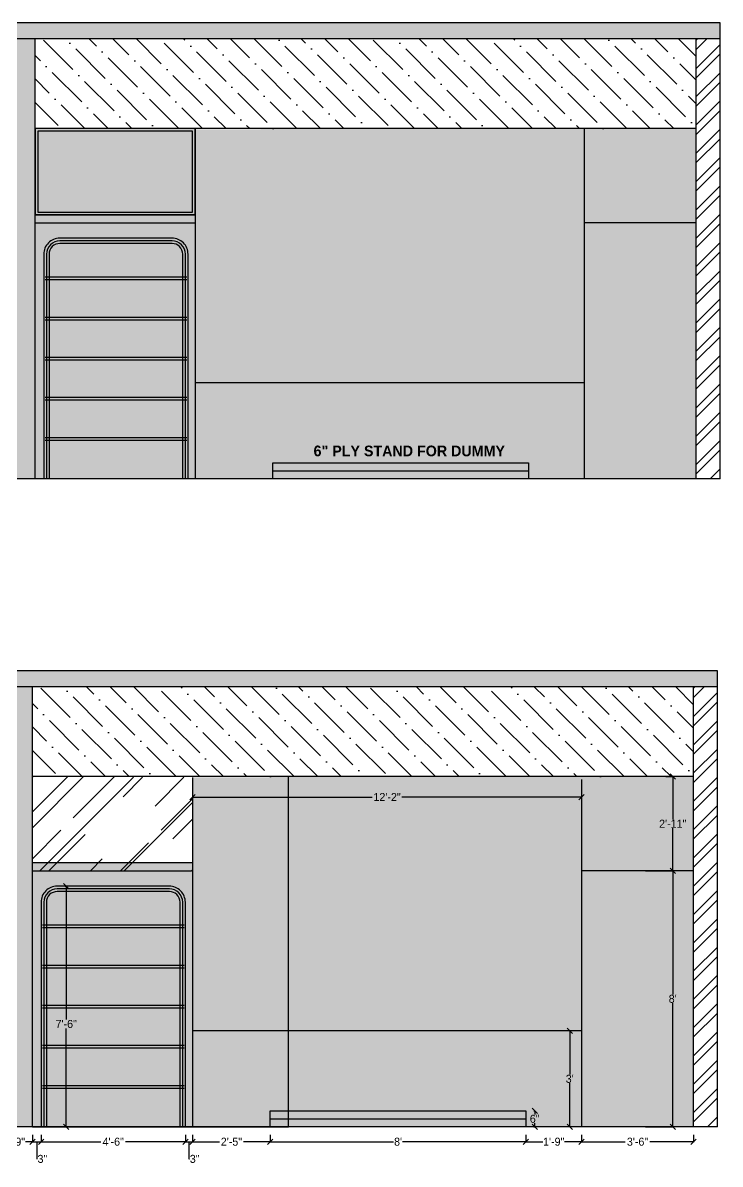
# Model space of a CAD drawing. Header units: inches. Extents: x 9636 to 21597, y -10243 to 557.
# Drawn here: x 19039.3 to 19300.8, y -3610.7 to -3182.8 of the extents above; entities that cross this region are included whole.
import ezdxf

# ---------------------------------------------------------------- set-up
doc = ezdxf.new("R2010")
doc.units = ezdxf.units.IN
doc.header["$MEASUREMENT"] = 0
doc.layers.add('IEL-HATCH-002', color=7, linetype='Continuous')
doc.styles.add('HEMI', font='stylu.ttf')
doc.styles.get("Standard").update_dxf_attribs({"font": 'arial.ttf'})
doc.dimstyles.get("Standard").update_dxf_attribs({"dimtxt": 0.18, "dimasz": 0.18, "dimexe": 0.18, "dimexo": 0.0625, "dimgap": 0.09, "dimtad": 0, "dimtih": 1, "dimtoh": 1, "dimdec": 0, "dimzin": 0, "dimdsep": 46, "dimlunit": 4, "dimtxsty": 'Standard', "dimcen": 0.09, "dimadec": 0, "dimazin": 0, "dimtfac": 1, "dimtdec": 0, "dimtofl": 0, "dimtmove": 0, "dimatfit": 3, "dimfxl": 1, "dimtolj": 1, "dimtzin": 0, "dimarcsym": 0})

# ---------------------------------------------------------------- blocks, each defined once
blk = doc.blocks.new('_Oblique')
at = {"color": 0, "linetype": 'ByBlock', "lineweight": -2}
blk.add_line((-0.5, -0.5), (0.5, 0.5), dxfattribs=at)
blk = doc.blocks.new('*D387')
at = {"color": 254, "lineweight": -2, "transparency": 16777216}
for p, q in [((19033.75, -3599.75), (19033.75, -3602.51)), ((19042.86, -3599.75), (19042.86, -3602.51))]:
    blk.add_line(p, q, dxfattribs=at)
at = {"color": 5, "lineweight": -2, "transparency": 16777216}
for p, q in [((19033.75, -3602.33), (19036.36, -3602.33)), ((19042.86, -3602.33), (19040.24, -3602.33))]:
    blk.add_line(p, q, dxfattribs=at)
at = {"layer": 'Defpoints', "color": 0, "transparency": 16777216}
for p in [(19033.75, -3596.75), (19042.86, -3596.75), (19042.86, -3602.33)]:
    blk.add_point(p, dxfattribs=at)
at = {"color": 5, "lineweight": -2, "transparency": 16777216, "xscale": 2, "yscale": 2, "zscale": 2, "rotation": 180}
blk.add_blockref('_Oblique', (19033.75, -3602.33), dxfattribs=at)
at = {"color": 5, "lineweight": -2, "transparency": 16777216, "xscale": 2, "yscale": 2, "zscale": 2}
blk.add_blockref('_Oblique', (19042.86, -3602.33), dxfattribs=at)
at = {"color": 5, "transparency": 16777216, "insert": (19038.3, -3602.33), "char_height": 3, "attachment_point": 5, "style": 'HEMI'}
blk.add_mtext('\\A1;9"', dxfattribs=at)
blk = doc.blocks.new('*D388')
at = {"color": 254, "lineweight": -2, "transparency": 16777216}
for p, q in [((19042.86, -3599.75), (19042.86, -3602.51)), ((19046.14, -3599.75), (19046.14, -3602.51))]:
    blk.add_line(p, q, dxfattribs=at)
at = {"color": 5, "lineweight": -2, "transparency": 16777216}
for p, q in [((19042.86, -3602.33), (19046.14, -3602.33)), ((19044.5, -3602.33), (19044.5, -3608.77)), ((19044.5, -3608.77), (19044.68, -3608.77))]:
    blk.add_line(p, q, dxfattribs=at)
at = {"layer": 'Defpoints', "color": 0, "transparency": 16777216}
for p in [(19042.86, -3596.75), (19046.14, -3596.75), (19046.14, -3602.33)]:
    blk.add_point(p, dxfattribs=at)
at = {"color": 5, "lineweight": -2, "transparency": 16777216, "xscale": 2, "yscale": 2, "zscale": 2, "rotation": 180}
blk.add_blockref('_Oblique', (19042.86, -3602.33), dxfattribs=at)
at = {"color": 5, "lineweight": -2, "transparency": 16777216, "xscale": 2, "yscale": 2, "zscale": 2}
blk.add_blockref('_Oblique', (19046.14, -3602.33), dxfattribs=at)
at = {"color": 5, "transparency": 16777216, "insert": (19046.63, -3608.77), "char_height": 3, "attachment_point": 5, "style": 'HEMI'}
blk.add_mtext('\\A1;3"', dxfattribs=at)
blk = doc.blocks.new('*D389')
at = {"color": 254, "lineweight": -2, "transparency": 16777216}
for p, q in [((19046.14, -3599.75), (19046.14, -3602.51)), ((19100.23, -3599.75), (19100.23, -3602.51))]:
    blk.add_line(p, q, dxfattribs=at)
at = {"color": 5, "lineweight": -2, "transparency": 16777216}
for p, q in [((19046.14, -3602.33), (19068.55, -3602.33)), ((19100.23, -3602.33), (19077.82, -3602.33))]:
    blk.add_line(p, q, dxfattribs=at)
at = {"layer": 'Defpoints', "color": 0, "transparency": 16777216}
for p in [(19046.14, -3596.75), (19100.23, -3596.75), (19100.23, -3602.33)]:
    blk.add_point(p, dxfattribs=at)
at = {"color": 5, "lineweight": -2, "transparency": 16777216, "xscale": 2, "yscale": 2, "zscale": 2, "rotation": 180}
blk.add_blockref('_Oblique', (19046.14, -3602.33), dxfattribs=at)
at = {"color": 5, "lineweight": -2, "transparency": 16777216, "xscale": 2, "yscale": 2, "zscale": 2}
blk.add_blockref('_Oblique', (19100.23, -3602.33), dxfattribs=at)
at = {"color": 5, "transparency": 16777216, "insert": (19073.18, -3602.33), "char_height": 3, "attachment_point": 5, "style": 'HEMI'}
blk.add_mtext('\\A1;4\'-6"', dxfattribs=at)
blk = doc.blocks.new('*D390')
at = {"color": 254, "lineweight": -2, "transparency": 16777216}
for p, q in [((19100.23, -3599.75), (19100.23, -3602.51)), ((19102.96, -3599.75), (19102.96, -3602.51))]:
    blk.add_line(p, q, dxfattribs=at)
at = {"color": 5, "lineweight": -2, "transparency": 16777216}
for p, q in [((19100.23, -3602.33), (19102.96, -3602.33)), ((19101.6, -3602.33), (19101.6, -3608.77)), ((19101.6, -3608.77), (19101.78, -3608.77))]:
    blk.add_line(p, q, dxfattribs=at)
at = {"layer": 'Defpoints', "color": 0, "transparency": 16777216}
for p in [(19100.23, -3596.75), (19102.96, -3596.75), (19102.96, -3602.33)]:
    blk.add_point(p, dxfattribs=at)
at = {"color": 5, "lineweight": -2, "transparency": 16777216, "xscale": 2, "yscale": 2, "zscale": 2, "rotation": 180}
blk.add_blockref('_Oblique', (19100.23, -3602.33), dxfattribs=at)
at = {"color": 5, "lineweight": -2, "transparency": 16777216, "xscale": 2, "yscale": 2, "zscale": 2}
blk.add_blockref('_Oblique', (19102.96, -3602.33), dxfattribs=at)
at = {"color": 5, "transparency": 16777216, "insert": (19103.73, -3608.77), "char_height": 3, "attachment_point": 5, "style": 'HEMI'}
blk.add_mtext('\\A1;3"', dxfattribs=at)
blk = doc.blocks.new('*D391')
at = {"color": 254, "lineweight": -2, "transparency": 16777216}
for p, q in [((19102.96, -3599.75), (19102.96, -3602.51)), ((19132.07, -3599.75), (19132.07, -3602.51))]:
    blk.add_line(p, q, dxfattribs=at)
at = {"color": 5, "lineweight": -2, "transparency": 16777216}
for p, q in [((19102.96, -3602.33), (19113.03, -3602.33)), ((19132.07, -3602.33), (19122.01, -3602.33))]:
    blk.add_line(p, q, dxfattribs=at)
at = {"layer": 'Defpoints', "color": 0, "transparency": 16777216}
for p in [(19102.96, -3596.75), (19132.07, -3596.75), (19132.07, -3602.33)]:
    blk.add_point(p, dxfattribs=at)
at = {"color": 5, "lineweight": -2, "transparency": 16777216, "xscale": 2, "yscale": 2, "zscale": 2, "rotation": 180}
blk.add_blockref('_Oblique', (19102.96, -3602.33), dxfattribs=at)
at = {"color": 5, "lineweight": -2, "transparency": 16777216, "xscale": 2, "yscale": 2, "zscale": 2}
blk.add_blockref('_Oblique', (19132.07, -3602.33), dxfattribs=at)
at = {"color": 5, "transparency": 16777216, "insert": (19117.52, -3602.33), "char_height": 3, "attachment_point": 5, "style": 'HEMI'}
blk.add_mtext('\\A1;2\'-5"', dxfattribs=at)
blk = doc.blocks.new('*D392')
at = {"color": 254, "lineweight": -2, "transparency": 16777216}
for p, q in [((19132.07, -3599.75), (19132.07, -3602.51)), ((19227.95, -3599.75), (19227.95, -3602.51))]:
    blk.add_line(p, q, dxfattribs=at)
at = {"color": 5, "lineweight": -2, "transparency": 16777216}
for p, q in [((19132.07, -3602.33), (19178.31, -3602.33)), ((19227.95, -3602.33), (19181.71, -3602.33))]:
    blk.add_line(p, q, dxfattribs=at)
at = {"layer": 'Defpoints', "color": 0, "transparency": 16777216}
for p in [(19132.07, -3596.75), (19227.95, -3596.75), (19227.95, -3602.33)]:
    blk.add_point(p, dxfattribs=at)
at = {"color": 5, "lineweight": -2, "transparency": 16777216, "xscale": 2, "yscale": 2, "zscale": 2, "rotation": 180}
blk.add_blockref('_Oblique', (19132.07, -3602.33), dxfattribs=at)
at = {"color": 5, "lineweight": -2, "transparency": 16777216, "xscale": 2, "yscale": 2, "zscale": 2}
blk.add_blockref('_Oblique', (19227.95, -3602.33), dxfattribs=at)
at = {"color": 5, "transparency": 16777216, "insert": (19180.01, -3602.33), "char_height": 3, "attachment_point": 5, "style": 'HEMI'}
blk.add_mtext("\\A1;8'", dxfattribs=at)
blk = doc.blocks.new('*D393')
at = {"color": 254, "lineweight": -2, "transparency": 16777216}
for p, q in [((19227.95, -3599.75), (19227.95, -3602.51)), ((19248.81, -3599.75), (19248.81, -3602.51))]:
    blk.add_line(p, q, dxfattribs=at)
at = {"color": 5, "lineweight": -2, "transparency": 16777216}
for p, q in [((19227.95, -3602.33), (19234.33, -3602.33)), ((19248.81, -3602.33), (19242.43, -3602.33))]:
    blk.add_line(p, q, dxfattribs=at)
at = {"layer": 'Defpoints', "color": 0, "transparency": 16777216}
for p in [(19227.95, -3596.75), (19248.81, -3596.75), (19248.81, -3602.33)]:
    blk.add_point(p, dxfattribs=at)
at = {"color": 5, "lineweight": -2, "transparency": 16777216, "xscale": 2, "yscale": 2, "zscale": 2, "rotation": 180}
blk.add_blockref('_Oblique', (19227.95, -3602.33), dxfattribs=at)
at = {"color": 5, "lineweight": -2, "transparency": 16777216, "xscale": 2, "yscale": 2, "zscale": 2}
blk.add_blockref('_Oblique', (19248.81, -3602.33), dxfattribs=at)
at = {"color": 5, "transparency": 16777216, "insert": (19238.38, -3602.33), "char_height": 3, "attachment_point": 5, "style": 'HEMI'}
blk.add_mtext('\\A1;1\'-9"', dxfattribs=at)
blk = doc.blocks.new('*D394')
at = {"color": 254, "lineweight": -2, "transparency": 16777216}
for p, q in [((19248.81, -3599.75), (19248.81, -3602.51)), ((19290.83, -3599.75), (19290.83, -3602.51))]:
    blk.add_line(p, q, dxfattribs=at)
at = {"color": 5, "lineweight": -2, "transparency": 16777216}
for p, q in [((19248.81, -3602.33), (19265.24, -3602.33)), ((19290.83, -3602.33), (19274.4, -3602.33))]:
    blk.add_line(p, q, dxfattribs=at)
at = {"layer": 'Defpoints', "color": 0, "transparency": 16777216}
for p in [(19248.81, -3596.75), (19290.83, -3596.75), (19290.83, -3602.33)]:
    blk.add_point(p, dxfattribs=at)
at = {"color": 5, "lineweight": -2, "transparency": 16777216, "xscale": 2, "yscale": 2, "zscale": 2, "rotation": 180}
blk.add_blockref('_Oblique', (19248.81, -3602.33), dxfattribs=at)
at = {"color": 5, "lineweight": -2, "transparency": 16777216, "xscale": 2, "yscale": 2, "zscale": 2}
blk.add_blockref('_Oblique', (19290.83, -3602.33), dxfattribs=at)
at = {"color": 5, "transparency": 16777216, "insert": (19269.82, -3602.33), "char_height": 3, "attachment_point": 5, "style": 'HEMI'}
blk.add_mtext('\\A1;3\'-6"', dxfattribs=at)
blk = doc.blocks.new('*D395')
at = {"color": 254, "lineweight": -2, "transparency": 16777216}
for p, q in [((19230.95, -3590.75), (19231.43, -3590.75)), ((19230.95, -3596.75), (19231.43, -3596.75))]:
    blk.add_line(p, q, dxfattribs=at)
at = {"color": 5, "lineweight": -2, "transparency": 16777216}
for p, q in [((19231.25, -3590.75), (19231.25, -3592.1)), ((19231.25, -3596.75), (19231.25, -3595.4))]:
    blk.add_line(p, q, dxfattribs=at)
at = {"layer": 'Defpoints', "color": 0, "transparency": 16777216}
for p in [(19227.95, -3590.75), (19227.95, -3596.75), (19231.25, -3596.75)]:
    blk.add_point(p, dxfattribs=at)
at = {"color": 5, "lineweight": -2, "transparency": 16777216, "xscale": 2, "yscale": 2, "zscale": 2}
for p, rotation in [((19231.25, -3590.75), 90), ((19231.25, -3596.75), 270)]:
    blk.add_blockref('_Oblique', p, dxfattribs=dict(at, rotation=rotation))
at = {"color": 5, "transparency": 16777216, "insert": (19231.25, -3593.75), "char_height": 3, "attachment_point": 5, "style": 'HEMI'}
blk.add_mtext('\\A1;6"', dxfattribs=at)
blk = doc.blocks.new('*D396')
at = {"color": 254, "lineweight": -2, "transparency": 16777216}
for p, q in [((19245.81, -3560.75), (19244.21, -3560.75)), ((19245.81, -3596.75), (19244.21, -3596.75))]:
    blk.add_line(p, q, dxfattribs=at)
at = {"color": 5, "lineweight": -2, "transparency": 16777216}
for p, q in [((19244.39, -3560.75), (19244.39, -3577.11)), ((19244.39, -3596.75), (19244.39, -3580.39))]:
    blk.add_line(p, q, dxfattribs=at)
at = {"layer": 'Defpoints', "color": 0, "transparency": 16777216}
for p in [(19244.39, -3560.75), (19248.81, -3560.75), (19248.81, -3596.75)]:
    blk.add_point(p, dxfattribs=at)
at = {"color": 5, "lineweight": -2, "transparency": 16777216, "xscale": 2, "yscale": 2, "zscale": 2}
for p, rotation in [((19244.39, -3560.75), 90), ((19244.39, -3596.75), 270)]:
    blk.add_blockref('_Oblique', p, dxfattribs=dict(at, rotation=rotation))
at = {"color": 5, "transparency": 16777216, "insert": (19244.39, -3578.75), "char_height": 3, "attachment_point": 5, "style": 'HEMI'}
blk.add_mtext("\\A1;3'", dxfattribs=at)
blk = doc.blocks.new('*D407')
at = {"color": 254, "lineweight": -2, "transparency": 16777216}
for p, q in [((19272.82, -3500.75), (19283.2, -3500.75)), ((19272.82, -3596.75), (19283.2, -3596.75))]:
    blk.add_line(p, q, dxfattribs=at)
at = {"color": 5, "lineweight": -2, "transparency": 16777216}
for p, q in [((19283.02, -3500.75), (19283.02, -3547.11)), ((19283.02, -3596.75), (19283.02, -3550.39))]:
    blk.add_line(p, q, dxfattribs=at)
at = {"layer": 'Defpoints', "color": 0, "transparency": 16777216}
for p in [(19269.82, -3500.75), (19269.82, -3596.75), (19283.02, -3596.75)]:
    blk.add_point(p, dxfattribs=at)
at = {"color": 5, "lineweight": -2, "transparency": 16777216, "xscale": 2, "yscale": 2, "zscale": 2}
for p, rotation in [((19283.02, -3500.75), 90), ((19283.02, -3596.75), 270)]:
    blk.add_blockref('_Oblique', p, dxfattribs=dict(at, rotation=rotation))
at = {"color": 5, "transparency": 16777216, "insert": (19283.02, -3548.75), "char_height": 3, "attachment_point": 5, "style": 'HEMI'}
blk.add_mtext("\\A1;8'", dxfattribs=at)
blk = doc.blocks.new('*D408')
at = {"color": 254, "lineweight": -2, "transparency": 16777216}
for p, q in [((19280.39, -3465.41), (19282.84, -3465.41)), ((19280.2, -3500.75), (19282.84, -3500.75))]:
    blk.add_line(p, q, dxfattribs=at)
at = {"color": 5, "lineweight": -2, "transparency": 16777216}
for p, q in [((19283.02, -3465.41), (19283.02, -3481.46)), ((19283.02, -3500.75), (19283.02, -3484.7))]:
    blk.add_line(p, q, dxfattribs=at)
at = {"layer": 'Defpoints', "color": 0, "transparency": 16777216}
for p in [(19283.02, -3465.41), (19283.39, -3465.41), (19283.2, -3500.75)]:
    blk.add_point(p, dxfattribs=at)
at = {"color": 5, "lineweight": -2, "transparency": 16777216, "xscale": 2, "yscale": 2, "zscale": 2}
for p, rotation in [((19283.02, -3465.41), 90), ((19283.02, -3500.75), 270)]:
    blk.add_blockref('_Oblique', p, dxfattribs=dict(at, rotation=rotation))
at = {"color": 5, "transparency": 16777216, "insert": (19283.02, -3483.08), "char_height": 3, "attachment_point": 5, "style": 'HEMI'}
blk.add_mtext('\\A1;2\'-11"', dxfattribs=at)
blk = doc.blocks.new('*D409')
at = {"color": 254, "lineweight": -2, "transparency": 16777216}
for p, q in [((19102.96, -3468.76), (19102.96, -3473.24)), ((19248.81, -3469.52), (19248.81, -3473.24))]:
    blk.add_line(p, q, dxfattribs=at)
at = {"color": 5, "lineweight": -2, "transparency": 16777216}
for p, q in [((19102.96, -3473.06), (19170.35, -3473.06)), ((19248.81, -3473.06), (19181.42, -3473.06))]:
    blk.add_line(p, q, dxfattribs=at)
at = {"layer": 'Defpoints', "color": 0, "transparency": 16777216}
for p in [(19102.96, -3465.76), (19248.81, -3466.52), (19102.96, -3473.06)]:
    blk.add_point(p, dxfattribs=at)
at = {"color": 5, "lineweight": -2, "transparency": 16777216, "xscale": 2, "yscale": 2, "zscale": 2, "rotation": 180}
blk.add_blockref('_Oblique', (19102.96, -3473.06), dxfattribs=at)
at = {"color": 5, "lineweight": -2, "transparency": 16777216, "xscale": 2, "yscale": 2, "zscale": 2}
blk.add_blockref('_Oblique', (19248.81, -3473.06), dxfattribs=at)
at = {"color": 5, "transparency": 16777216, "insert": (19175.89, -3473.06), "char_height": 3, "attachment_point": 5, "style": 'HEMI'}
blk.add_mtext('\\A1;12\'-2"', dxfattribs=at)
blk = doc.blocks.new('*D411')
at = {"color": 254, "lineweight": -2, "transparency": 16777216}
for p, q in [((19055.14, -3506.5), (19055.74, -3506.5)), ((19055.14, -3596.75), (19055.74, -3596.75))]:
    blk.add_line(p, q, dxfattribs=at)
at = {"color": 5, "lineweight": -2, "transparency": 16777216}
for p, q in [((19055.56, -3506.5), (19055.56, -3556.48)), ((19055.56, -3596.75), (19055.56, -3559.88))]:
    blk.add_line(p, q, dxfattribs=at)
at = {"layer": 'Defpoints', "color": 0, "transparency": 16777216}
for p in [(19052.14, -3506.5), (19052.14, -3596.75), (19055.56, -3596.75)]:
    blk.add_point(p, dxfattribs=at)
at = {"color": 5, "lineweight": -2, "transparency": 16777216, "xscale": 2, "yscale": 2, "zscale": 2}
for p, rotation in [((19055.56, -3506.5), 90), ((19055.56, -3596.75), 270)]:
    blk.add_blockref('_Oblique', p, dxfattribs=dict(at, rotation=rotation))
at = {"color": 5, "transparency": 16777216, "insert": (19055.56, -3558.18), "char_height": 3, "attachment_point": 5, "style": 'HEMI'}
blk.add_mtext('\\A1;7\'-6"', dxfattribs=at)

msp = doc.modelspace()

# ---------------------------------------------------------------- hatches: boundary and pattern name
at = {"layer": 'IEL-HATCH-002', "true_color": 0x939598, "transparency": 33554687}
h = msp.add_hatch(dxfattribs=at)
h.set_pattern_fill('AR-CONC', color=252)
h.set_pattern_definition([(50, (-740.961, 1926.233), (7.1726018, -0.6275213), [0.75, -8.25]), (355, (-740.961, 1926.233), (-1.3875133, 7.5219213), [0.6, -6.6]), (100.451444, (-740.3635, 1926.1805), (5.7850885, 6.8944), [0.637402, -7.011421]), (46.1842, (-740.961, 1928.233), (10.6724133, -1.6551928), [1.125, -12.375]), (96.635635, (-740.072, 1928.095), (9.3466195, 9.741186), [0.9561034, -10.5171376]), (351.184164, (-740.961, 1928.233), (9.3466195, 9.741186), [0.9, -9.9]), (21, (-739.961, 1927.733), (5.9690705, -4.0261889), [0.75, -8.25]), (326, (-739.961, 1927.733), (2.4331533, 7.2515005), [0.6, -6.6]), (71.451445, (-739.464, 1927.397), (8.4022238, 3.2253115), [0.637402, -7.011421]), (37.5, (-740.9613, 1926.2328), (0.12159855, 3.32893854), [0, -6.52, 0, -6.7, 0, -6.625]), (7.5, (-740.9613, 1926.2328), (2.6306954, 3.9441171), [0, -3.82, 0, -6.37, 0, -2.525]), (327.5, (-743.1913, 1926.2328), (5.33822436, -0.22554872), [0, -2.5, 0, -7.8, 0, -10.35]), (317.5, (-744.1913, 1926.233), (5.8318617, 1.0010498), [0, -3.25, 0, -5.18, 0, -7.35])])
h.paths.add_polyline_path([(19300.82, -3182.75), (18864.87, -3182.75), (18864.87, -3188.75), (19300.82, -3188.75)])
at = {"layer": 'IEL-HATCH-002', "true_color": 0xf27172, "transparency": 33554687}
h = msp.add_hatch(dxfattribs=at)
h.set_pattern_fill('ANSI32', color=11, scale=20)
h.set_pattern_definition([(45, (-740.961, 1926.233), (-5.3033009, 5.3033009), []), (45, (-737.426, 1926.233), (-5.3033009, 5.3033009), [])])
h.paths.add_polyline_path([(18864.87, -3353.75), (18873.85, -3353.75), (18873.85, -3188.75), (18864.87, -3188.75)])
h.paths.add_polyline_path([(19291.84, -3353.75), (19300.82, -3353.75), (19300.82, -3188.75), (19291.84, -3188.75)])
at = {"layer": 'IEL-HATCH-002', "true_color": 0xd7ebd2, "transparency": 33554687}
h = msp.add_hatch(dxfattribs=at)
h.set_pattern_fill('ANSI36', color=254, scale=50, angle=-90)
h.set_pattern_definition([(315, (-740.961, 1926.233), (12.1533978, -3.314563), [15.625, -3.125, 0, -3.125])])
h.paths.add_polyline_path([(19034.76, -3222.36), (19034.76, -3188.75), (18873.85, -3188.75), (18873.85, -3222.36)])
h.paths.add_polyline_path([(19291.84, -3222.41), (19291.84, -3188.75), (19043.86, -3188.75), (19043.86, -3222.41)])
at = {"layer": 'IEL-HATCH-002', "true_color": 0xf6f1ef, "transparency": 33554687}
h = msp.add_hatch(color=7, dxfattribs=at)
h.dxf.hatch_style = 1
h.paths.add_polyline_path([(19043.86, -3188.75), (19034.76, -3188.75), (19034.76, -3353.75), (19043.86, -3353.75)])
at = {"layer": 'IEL-HATCH-002', "true_color": 0x785745, "transparency": 33554687}
h = msp.add_hatch(color=27, dxfattribs=at)
h.dxf.hatch_style = 1
h.paths.add_polyline_path([(19103.97, -3254.75), (19043.86, -3254.75), (19043.86, -3257.75), (19103.97, -3257.75)])
h.paths.add_polyline_path([(19103.97, -3222.41), (19043.86, -3222.41), (19043.86, -3254.75), (19103.97, -3254.75)])
h.paths.add_polyline_path([(19044.86, -3253.75), (19044.86, -3223.41), (19102.97, -3223.41), (19102.97, -3253.75)], flags=16)
at = {"layer": 'IEL-HATCH-002', "true_color": 0x000000, "transparency": 33554687}
h = msp.add_hatch(color=18, dxfattribs=at)
h.dxf.hatch_style = 1
h.set_gradient(color1=(173, 221, 247), color2=(122, 175, 223), name='INVCYLINDER')
h.paths.add_polyline_path([(19249.82, -3222.41), (19103.97, -3222.67), (19103.97, -3317.75), (19249.82, -3317.75)])
h.paths.add_polyline_path([(19291.84, -3257.75), (19249.82, -3257.75), (19249.82, -3353.75), (19291.84, -3353.75)])
h.paths.add_polyline_path([(19291.84, -3222.41), (19249.82, -3222.41), (19249.82, -3257.75), (19291.84, -3257.75)])
at = {"layer": 'IEL-HATCH-002', "true_color": 0xc2a594, "transparency": 33554687}
h = msp.add_hatch(color=253, dxfattribs=at)
h.dxf.hatch_style = 1
h.paths.add_polyline_path([(19102.97, -3223.41), (19044.86, -3223.41), (19044.86, -3253.75), (19102.97, -3253.75)])
at = {"layer": 'IEL-HATCH-002', "true_color": 0xb1d4a5, "transparency": 33554687}
h = msp.add_hatch(color=9, dxfattribs=at)
h.dxf.hatch_style = 1
edge = h.paths.add_edge_path()
edge.add_line((18923.32, -3257.75), (18873.85, -3257.75))
edge.add_line((18873.85, -3257.75), (18873.85, -3353.75))
edge.add_line((18873.85, -3353.75), (18884.33, -3353.75))
edge.add_line((18884.33, -3353.75), (18884.33, -3316.41))
edge.add_line((18884.33, -3316.41), (18878.33, -3316.41))
edge.add_line((18878.33, -3316.41), (18878.33, -3314.6))
edge.add_line((18878.33, -3314.6), (18884.33, -3314.6))
edge.add_line((18884.33, -3314.6), (18884.33, -3269.75))
edge.add_arc((18890.33, -3269.75), 6, 90, 180, ccw=False)
edge.add_line((18890.33, -3263.75), (18905.33, -3263.75))
edge.add_arc((18905.33, -3269.75), 6, 0, 90, ccw=False)
edge.add_line((18911.33, -3269.75), (18911.33, -3353.75))
edge.add_line((18911.33, -3353.75), (18923.32, -3353.75))
edge.add_line((18923.32, -3353.75), (18923.32, -3257.75))
edge = h.paths.add_edge_path()
edge.add_arc((18941.33, -3269.5), 6, 90, 180, ccw=False)
edge.add_line((18941.33, -3263.5), (18956.33, -3263.5))
edge.add_arc((18956.33, -3269.5), 6, 0, 90, ccw=False)
edge.add_line((18962.33, -3269.5), (18962.33, -3353.75))
edge.add_line((18962.33, -3353.75), (18974.32, -3353.75))
edge.add_line((18974.32, -3353.75), (18974.32, -3257.75))
edge.add_line((18974.32, -3257.75), (18923.32, -3257.75))
edge.add_line((18923.32, -3257.75), (18923.32, -3353.75))
edge.add_line((18923.32, -3353.75), (18935.33, -3353.75))
edge.add_line((18935.33, -3353.75), (18935.33, -3316.41))
edge.add_line((18935.33, -3316.41), (18929.33, -3316.41))
edge.add_line((18929.33, -3316.41), (18929.33, -3314.6))
edge.add_line((18929.33, -3314.6), (18935.33, -3314.6))
edge.add_line((18935.33, -3314.6), (18935.33, -3269.5))
edge = h.paths.add_edge_path()
edge.add_line((19034.76, -3257.75), (18974.32, -3257.75))
edge.add_line((18974.32, -3257.75), (18974.32, -3353.75))
edge.add_line((18974.32, -3353.75), (18979.1, -3353.75))
edge.add_line((18979.1, -3353.75), (18979.1, -3269.5))
edge.add_arc((18985.1, -3269.5), 6, 90, 180, ccw=False)
edge.add_line((18985.1, -3263.5), (19026.19, -3263.5))
edge.add_arc((19026.19, -3269.5), 6, 0, 90, ccw=False)
edge.add_line((19032.19, -3269.5), (19032.19, -3353.75))
edge.add_line((19032.19, -3353.75), (19034.76, -3353.75))
edge.add_line((19034.76, -3353.75), (19034.76, -3257.75))
edge = h.paths.add_edge_path()
edge.add_line((19103.75, -3257.75), (19043.86, -3257.75))
edge.add_line((19043.86, -3257.75), (19043.86, -3353.75))
edge.add_line((19043.86, -3353.75), (19047.14, -3353.75))
edge.add_line((19047.14, -3353.75), (19047.14, -3269.5))
edge.add_arc((19053.14, -3269.5), 6, 90, 180, ccw=False)
edge.add_line((19053.14, -3263.5), (19095.24, -3263.5))
edge.add_arc((19095.24, -3269.5), 6, 0, 90, ccw=False)
edge.add_line((19101.24, -3269.5), (19101.24, -3353.75))
edge.add_line((19101.24, -3353.75), (19103.97, -3353.75))
edge.add_line((19103.97, -3353.75), (19103.97, -3254.75))
edge.add_line((19103.97, -3254.75), (19103.77, -3254.75))
edge.add_line((19103.77, -3254.75), (19103.75, -3257.75))
at = {"layer": 'IEL-HATCH-002', "true_color": 0xf6f1ef, "transparency": 33554687}
h = msp.add_hatch(color=7, dxfattribs=at)
h.dxf.hatch_style = 1
h.paths.add_polyline_path([(18911.33, -3269.75, 0.414214), (18905.33, -3263.75), (18890.33, -3263.75, 0.414214), (18884.33, -3269.75), (18884.33, -3314.6), (18911.33, -3314.6)])
h.paths.add_polyline_path([(18911.33, -3316.41), (18884.33, -3316.41), (18884.33, -3353.75), (18911.33, -3353.75)])
h.paths.add_polyline_path([(18962.33, -3316.41), (18935.33, -3316.41), (18935.33, -3353.75), (18962.33, -3353.75)])
h.paths.add_polyline_path([(18962.33, -3269.5, 0.414214), (18956.33, -3263.5), (18941.33, -3263.5, 0.414214), (18935.33, -3269.5), (18935.33, -3314.6), (18962.33, -3314.6)])
h.paths.add_polyline_path([(19026.19, -3263.5), (18985.1, -3263.5, 0.414214), (18979.1, -3269.5), (18979.1, -3278.04), (19032.19, -3278.04), (19032.19, -3269.5, 0.414214)])
h.paths.add_polyline_path([(19032.19, -3279.04), (18979.1, -3279.04), (18979.1, -3293.08), (19032.19, -3293.08)])
h.paths.add_polyline_path([(19032.19, -3294.08), (18979.1, -3294.08), (18979.1, -3308.12), (19032.19, -3308.12)])
h.paths.add_polyline_path([(19032.19, -3309.12), (18979.1, -3309.12), (18979.1, -3323.17), (19032.19, -3323.17)])
h.paths.add_polyline_path([(19032.19, -3324.17), (18979.1, -3324.17), (18979.1, -3338.21), (19032.19, -3338.21)])
h.paths.add_polyline_path([(19032.19, -3339.21), (18979.1, -3339.21), (18979.1, -3353.75), (19032.19, -3353.75)])
h.paths.add_polyline_path([(19101.24, -3269.5, 0.414214), (19095.24, -3263.5), (19053.14, -3263.5, 0.414214), (19047.14, -3269.5), (19047.14, -3353.75), (19101.24, -3353.75)])
at = {"layer": 'IEL-HATCH-002', "true_color": 0x7aafdf, "transparency": 33554687}
h = msp.add_hatch(color=143, dxfattribs=at)
h.dxf.hatch_style = 1
h.paths.add_polyline_path([(19100.74, -3278.04), (19047.64, -3278.04), (19047.64, -3279.04), (19100.74, -3279.04)])
h.paths.add_polyline_path([(19100.74, -3293.08), (19047.64, -3293.08), (19047.64, -3294.08), (19100.74, -3294.08)])
h.paths.add_polyline_path([(19100.74, -3308.12), (19047.64, -3308.12), (19047.64, -3309.12), (19100.74, -3309.12)])
h.paths.add_polyline_path([(19100.74, -3323.17), (19047.64, -3323.17), (19047.64, -3324.17), (19100.74, -3324.17)])
at = {"layer": 'IEL-HATCH-002', "true_color": 0xf6f1ef, "transparency": 33554687}
h = msp.add_hatch(color=7, dxfattribs=at)
h.dxf.hatch_style = 1
h.paths.add_polyline_path([(19249.82, -3317.75), (19103.97, -3317.75), (19103.97, -3353.75), (19133.08, -3353.75), (19133.08, -3347.75), (19228.95, -3347.75), (19228.95, -3353.75), (19249.82, -3353.75)])
at = {"layer": 'IEL-HATCH-002', "true_color": 0x7aafdf, "transparency": 33554687}
h = msp.add_hatch(color=143, dxfattribs=at)
h.dxf.hatch_style = 1
h.paths.add_polyline_path([(19100.74, -3338.21), (19047.64, -3338.21), (19047.64, -3339.21), (19100.74, -3339.21)])
at = {"layer": 'IEL-HATCH-002', "true_color": 0xd2baa3, "transparency": 33554687}
h = msp.add_hatch(color=9, dxfattribs=at)
h.dxf.hatch_style = 1
h.paths.add_polyline_path([(19228.95, -3350.75), (19228.95, -3347.75), (19133.08, -3347.75), (19133.08, -3350.75)])
at = {"layer": 'IEL-HATCH-002', "true_color": 0x000000, "transparency": 33554687}
h = msp.add_hatch(color=18, dxfattribs=at)
h.dxf.hatch_style = 1
h.set_gradient(color1=(210, 186, 163), color2=(247, 242, 129), name='INVCURVED')
h.paths.add_polyline_path([(19133.08, -3350.75), (19133.08, -3353.75), (19228.95, -3353.75), (19228.95, -3350.75)])
at = {"layer": 'IEL-HATCH-002', "true_color": 0x939598, "transparency": 33554687}
h = msp.add_hatch(dxfattribs=at)
h.set_pattern_fill('AR-CONC', color=252)
h.set_pattern_definition([(50, (-741.9677, 1683.233), (7.1726018, -0.6275213), [0.75, -8.25]), (355, (-741.968, 1683.233), (-1.3875133, 7.5219213), [0.6, -6.6]), (100.451444, (-741.37, 1683.1805), (5.7850885, 6.8944), [0.637402, -7.011421]), (46.1842, (-741.968, 1685.233), (10.6724133, -1.6551928), [1.125, -12.375]), (96.635635, (-741.078, 1685.095), (9.3466195, 9.741186), [0.9561034, -10.5171376]), (351.184164, (-741.968, 1685.233), (9.3466195, 9.741186), [0.9, -9.9]), (21, (-740.9677, 1684.733), (5.9690705, -4.0261889), [0.75, -8.25]), (326, (-740.968, 1684.733), (2.4331533, 7.2515005), [0.6, -6.6]), (71.451445, (-740.47, 1684.397), (8.4022238, 3.2253115), [0.637402, -7.011421]), (37.5, (-741.9677, 1683.2328), (0.12159855, 3.32893854), [0, -6.52, 0, -6.7, 0, -6.625]), (7.5, (-741.9677, 1683.2328), (2.6306954, 3.9441171), [0, -3.82, 0, -6.37, 0, -2.525]), (327.5, (-744.1977, 1683.2328), (5.33822436, -0.22554872), [0, -2.5, 0, -7.8, 0, -10.35]), (317.5, (-745.1977, 1683.233), (5.8318617, 1.0010498), [0, -3.25, 0, -5.18, 0, -7.35])])
h.paths.add_polyline_path([(19299.81, -3425.75), (18863.86, -3425.75), (18863.86, -3431.75), (19299.81, -3431.75)])
at = {"layer": 'IEL-HATCH-002', "true_color": 0xf27172, "transparency": 33554687}
h = msp.add_hatch(dxfattribs=at)
h.set_pattern_fill('ANSI32', color=11, scale=20)
h.set_pattern_definition([(45, (-741.968, 1683.233), (-5.3033009, 5.3033009), []), (45, (-738.432, 1683.233), (-5.3033009, 5.3033009), [])])
h.paths.add_polyline_path([(18863.86, -3596.75), (18872.84, -3596.75), (18872.84, -3431.75), (18863.86, -3431.75)])
h.paths.add_polyline_path([(19290.83, -3596.75), (19299.81, -3596.75), (19299.81, -3431.75), (19290.83, -3431.75)])
at = {"layer": 'IEL-HATCH-002', "true_color": 0xd7ebd2, "transparency": 33554687}
h = msp.add_hatch(dxfattribs=at)
h.set_pattern_fill('ANSI36', color=254, scale=50, angle=-90)
h.set_pattern_definition([(315, (-741.9677, 1683.233), (12.1533978, -3.314563), [15.625, -3.125, 0, -3.125])])
h.paths.add_polyline_path([(19033.75, -3465.36), (19033.75, -3431.75), (18872.84, -3431.75), (18872.84, -3465.41)])
h.paths.add_polyline_path([(19290.83, -3465.41), (19290.83, -3431.75), (19042.86, -3431.75), (19042.86, -3465.41)])
at = {"layer": 'IEL-HATCH-002', "true_color": 0xf6f1ef, "transparency": 33554687}
h = msp.add_hatch(color=7, dxfattribs=at)
h.dxf.hatch_style = 1
h.paths.add_polyline_path([(19042.86, -3431.75), (19033.75, -3431.75), (19033.75, -3596.75), (19042.86, -3596.75)])
at = {"layer": 'IEL-HATCH-002', "true_color": 0x785745, "transparency": 33554687}
h = msp.add_hatch(dxfattribs=at)
h.set_pattern_fill('AR-RROOF', color=27, scale=20, angle=45)
h.set_pattern_definition([(45, (-741.968, 1683.233), (16.970563, 45.254834), [300, -40, 100, -20]), (45, (-730.23, 1709.113), (-32.951176, 4.666905), [60, -6.6, 120, -15]), (45, (-746.917, 1702.325), (64.063874, 83.014336), [160, -28, 80, -20])])
h.paths.add_polyline_path([(19033.75, -3465.36), (18872.84, -3465.41), (18872.84, -3500.75), (19033.75, -3500.75)])
h.paths.add_polyline_path([(19102.96, -3465.67), (19042.86, -3465.41), (19042.86, -3500.75), (19102.96, -3500.75)])
at = {"layer": 'IEL-HATCH-002', "true_color": 0x000000, "transparency": 33554687}
h = msp.add_hatch(color=18, dxfattribs=at)
h.dxf.hatch_style = 1
h.set_gradient(color1=(173, 221, 247), color2=(122, 175, 223), name='INVCYLINDER')
h.paths.add_polyline_path([(19248.81, -3465.41), (19102.96, -3465.67), (19102.96, -3560.75), (19248.81, -3560.75)])
h.paths.add_polyline_path([(19290.83, -3500.75), (19248.81, -3500.75), (19248.81, -3596.75), (19290.83, -3596.75)])
h.paths.add_polyline_path([(19290.83, -3465.52), (19248.81, -3465.29), (19248.81, -3500.75), (19290.83, -3500.75)])
at = {"layer": 'IEL-HATCH-002', "true_color": 0xb1d4a5, "transparency": 33554687}
h = msp.add_hatch(color=9, dxfattribs=at)
h.dxf.hatch_style = 1
edge = h.paths.add_edge_path()
edge.add_line((18922.31, -3500.75), (18872.84, -3500.75))
edge.add_line((18872.84, -3500.75), (18872.84, -3596.75))
edge.add_line((18872.84, -3596.75), (18883.33, -3596.75))
edge.add_line((18883.33, -3596.75), (18883.33, -3559.41))
edge.add_line((18883.33, -3559.41), (18877.33, -3559.41))
edge.add_line((18877.33, -3559.41), (18877.33, -3557.6))
edge.add_line((18877.33, -3557.6), (18883.33, -3557.6))
edge.add_line((18883.33, -3557.6), (18883.33, -3512.75))
edge.add_arc((18889.33, -3512.75), 6, 90, 180, ccw=False)
edge.add_line((18889.33, -3506.75), (18904.33, -3506.75))
edge.add_arc((18904.33, -3512.75), 6, 0, 90, ccw=False)
edge.add_line((18910.33, -3512.75), (18910.33, -3596.75))
edge.add_line((18910.33, -3596.75), (18922.31, -3596.75))
edge.add_line((18922.31, -3596.75), (18922.31, -3500.75))
edge = h.paths.add_edge_path()
edge.add_arc((18940.33, -3512.5), 6, 90, 180, ccw=False)
edge.add_line((18940.33, -3506.5), (18955.33, -3506.5))
edge.add_arc((18955.33, -3512.5), 6, 0, 90, ccw=False)
edge.add_line((18961.33, -3512.5), (18961.33, -3596.75))
edge.add_line((18961.33, -3596.75), (18973.31, -3596.75))
edge.add_line((18973.31, -3596.75), (18973.31, -3500.75))
edge.add_line((18973.31, -3500.75), (18922.31, -3500.75))
edge.add_line((18922.31, -3500.75), (18922.31, -3596.75))
edge.add_line((18922.31, -3596.75), (18934.33, -3596.75))
edge.add_line((18934.33, -3596.75), (18934.33, -3559.41))
edge.add_line((18934.33, -3559.41), (18928.33, -3559.41))
edge.add_line((18928.33, -3559.41), (18928.33, -3557.6))
edge.add_line((18928.33, -3557.6), (18934.33, -3557.6))
edge.add_line((18934.33, -3557.6), (18934.33, -3512.5))
edge = h.paths.add_edge_path()
edge.add_line((19033.75, -3500.75), (18973.31, -3500.75))
edge.add_line((18973.31, -3500.75), (18973.31, -3596.75))
edge.add_line((18973.31, -3596.75), (18978.09, -3596.75))
edge.add_line((18978.09, -3596.75), (18978.09, -3512.5))
edge.add_arc((18984.09, -3512.5), 6, 90, 180, ccw=False)
edge.add_line((18984.09, -3506.5), (19025.19, -3506.5))
edge.add_arc((19025.19, -3512.5), 6, 0, 90, ccw=False)
edge.add_line((19031.19, -3512.5), (19031.19, -3596.75))
edge.add_line((19031.19, -3596.75), (19033.75, -3596.75))
edge.add_line((19033.75, -3596.75), (19033.75, -3500.75))
edge = h.paths.add_edge_path()
edge.add_line((19102.96, -3497.75), (19042.86, -3497.75))
edge.add_line((19042.86, -3497.75), (19042.86, -3596.75))
edge.add_line((19042.86, -3596.75), (19046.14, -3596.75))
edge.add_line((19046.14, -3596.75), (19046.14, -3512.5))
edge.add_arc((19052.14, -3512.5), 6, 90, 180, ccw=False)
edge.add_line((19052.14, -3506.5), (19094.23, -3506.5))
edge.add_arc((19094.23, -3512.5), 6, 0, 90, ccw=False)
edge.add_line((19100.23, -3512.5), (19100.23, -3596.75))
edge.add_line((19100.23, -3596.75), (19102.96, -3596.75))
edge.add_line((19102.96, -3596.75), (19102.96, -3497.75))
at = {"layer": 'IEL-HATCH-002', "true_color": 0xf6f1ef, "transparency": 33554687}
h = msp.add_hatch(color=7, dxfattribs=at)
h.dxf.hatch_style = 1
h.paths.add_polyline_path([(18910.33, -3512.75, 0.414214), (18904.33, -3506.75), (18889.33, -3506.75, 0.414214), (18883.33, -3512.75), (18883.33, -3557.6), (18910.33, -3557.6)])
h.paths.add_polyline_path([(18910.33, -3559.41), (18883.33, -3559.41), (18883.33, -3596.75), (18910.33, -3596.75)])
h.paths.add_polyline_path([(18961.33, -3559.41), (18934.33, -3559.41), (18934.33, -3596.75), (18961.33, -3596.75)])
h.paths.add_polyline_path([(18961.33, -3512.5, 0.414214), (18955.33, -3506.5), (18940.33, -3506.5, 0.414214), (18934.33, -3512.5), (18934.33, -3557.6), (18961.33, -3557.6)])
h.paths.add_polyline_path([(19025.19, -3506.5), (18984.09, -3506.5, 0.414214), (18978.09, -3512.5), (18978.09, -3521.04), (19031.19, -3521.04), (19031.19, -3512.5, 0.414214)])
h.paths.add_polyline_path([(19031.19, -3522.04), (18978.09, -3522.04), (18978.09, -3536.08), (19031.19, -3536.08)])
h.paths.add_polyline_path([(19031.19, -3537.08), (18978.09, -3537.08), (18978.09, -3551.12), (19031.19, -3551.12)])
h.paths.add_polyline_path([(19031.19, -3552.12), (18978.09, -3552.12), (18978.09, -3566.17), (19031.19, -3566.17)])
h.paths.add_polyline_path([(19031.19, -3567.17), (18978.09, -3567.17), (18978.09, -3581.21), (19031.19, -3581.21)])
h.paths.add_polyline_path([(19031.19, -3582.21), (18978.09, -3582.21), (18978.09, -3596.75), (19031.19, -3596.75)])
h.paths.add_polyline_path([(19100.23, -3512.5, 0.414214), (19094.23, -3506.5), (19052.14, -3506.5, 0.414214), (19046.14, -3512.5), (19046.14, -3596.75), (19100.23, -3596.75)])
at = {"layer": 'IEL-HATCH-002', "true_color": 0x7aafdf, "transparency": 33554687}
h = msp.add_hatch(color=143, dxfattribs=at)
h.dxf.hatch_style = 1
h.paths.add_polyline_path([(19099.73, -3521.04), (19046.64, -3521.04), (19046.64, -3522.04), (19099.73, -3522.04)])
h.paths.add_polyline_path([(19099.73, -3536.08), (19046.64, -3536.08), (19046.64, -3537.08), (19099.73, -3537.08)])
h.paths.add_polyline_path([(19099.73, -3551.12), (19046.64, -3551.12), (19046.64, -3552.12), (19099.73, -3552.12)])
h.paths.add_polyline_path([(19099.73, -3566.17), (19046.64, -3566.17), (19046.64, -3567.17), (19099.73, -3567.17)])
at = {"layer": 'IEL-HATCH-002', "true_color": 0xf6f1ef, "transparency": 33554687}
h = msp.add_hatch(color=7, dxfattribs=at)
h.dxf.hatch_style = 1
h.paths.add_polyline_path([(19248.81, -3560.75), (19102.96, -3560.75), (19102.96, -3596.75), (19132.07, -3596.75), (19132.07, -3590.75), (19227.95, -3590.75), (19227.95, -3596.75), (19248.81, -3596.75)])
at = {"layer": 'IEL-HATCH-002', "true_color": 0x7aafdf, "transparency": 33554687}
h = msp.add_hatch(color=143, dxfattribs=at)
h.dxf.hatch_style = 1
h.paths.add_polyline_path([(19099.73, -3581.21), (19046.64, -3581.21), (19046.64, -3582.21), (19099.73, -3582.21)])
at = {"layer": 'IEL-HATCH-002', "true_color": 0xd2baa3, "transparency": 33554687}
h = msp.add_hatch(color=9, dxfattribs=at)
h.dxf.hatch_style = 1
h.paths.add_polyline_path([(19227.95, -3593.75), (19227.95, -3590.75), (19132.07, -3590.75), (19132.07, -3593.75)])
at = {"layer": 'IEL-HATCH-002', "true_color": 0x000000, "transparency": 33554687}
h = msp.add_hatch(color=18, dxfattribs=at)
h.dxf.hatch_style = 1
h.set_gradient(color1=(210, 186, 163), color2=(247, 242, 129), name='INVCURVED')
h.paths.add_polyline_path([(19132.07, -3593.75), (19132.07, -3596.75), (19227.95, -3596.75), (19227.95, -3593.75)])

# ---------------------------------------------------------------- linework, layer by layer
at = {"color": 18, "true_color": 0x000000}
for p, q in [((19300.82, -3182.75), (18864.87, -3182.75)), ((19300.82, -3353.75), (19300.82, -3182.75)), ((19300.82, -3188.75), (18864.87, -3188.75)), ((19043.86, -3353.75), (19043.86, -3188.75)), ((19291.84, -3353.75), (19291.84, -3188.75)), ((19291.84, -3222.41), (19043.86, -3222.41)), ((19103.97, -3222.41), (19103.97, -3353.75)), ((19249.82, -3222.41), (19249.82, -3353.75)), ((19103.97, -3254.75), (19043.86, -3254.75)), ((19043.86, -3257.75), (19103.97, -3257.75)), ((19291.84, -3257.75), (19249.82, -3257.75)), ((19249.82, -3317.75), (19103.97, -3317.75)), ((19133.08, -3353.75), (19133.08, -3347.75)), ((19133.08, -3347.75), (19228.95, -3347.75)), ((19133.08, -3350.75), (19228.95, -3350.75)), ((19228.95, -3347.75), (19228.95, -3353.75)), ((19300.82, -3353.75), (18864.87, -3353.75)), ((19299.81, -3425.75), (18863.86, -3425.75)), ((19299.81, -3596.75), (19299.81, -3425.75)), ((19299.81, -3431.75), (18863.86, -3431.75)), ((19042.86, -3596.75), (19042.86, -3431.75)), ((19290.83, -3596.75), (19290.83, -3431.75)), ((19290.83, -3465.41), (19042.86, -3465.41)), ((19102.96, -3465.76), (19102.96, -3596.75)), ((19138.86, -3596.75), (19138.86, -3465.41)), ((19248.81, -3466.52), (19248.81, -3596.75)), ((19102.96, -3497.75), (19042.86, -3497.75)), ((19042.86, -3500.75), (19102.52, -3500.75)), ((19290.83, -3500.75), (19248.81, -3500.75)), ((19248.81, -3560.75), (19102.96, -3560.75)), ((19132.07, -3596.75), (19132.07, -3590.75)), ((19132.07, -3590.75), (19227.95, -3590.75)), ((19227.95, -3590.75), (19227.95, -3596.75)), ((19132.07, -3593.75), (19227.95, -3593.75)), ((19299.81, -3596.75), (18863.86, -3596.75)), ((19042.86, -3596.75), (19138.86, -3596.75))]:
    msp.add_line(p, q, dxfattribs=at)
at = {"color": 152, "true_color": 0x2776bb}
for p, q in [((19047.64, -3278.04), (19100.74, -3278.04)), ((19047.64, -3279.04), (19100.74, -3279.04)), ((19047.64, -3293.08), (19100.74, -3293.08)), ((19047.64, -3294.08), (19100.74, -3294.08)), ((19047.64, -3308.12), (19100.74, -3308.12)), ((19047.64, -3309.12), (19100.74, -3309.12)), ((19047.64, -3323.17), (19100.74, -3323.17)), ((19047.64, -3324.17), (19100.74, -3324.17)), ((19047.64, -3338.21), (19100.74, -3338.21)), ((19047.64, -3339.21), (19100.74, -3339.21)), ((19046.64, -3521.04), (19099.73, -3521.04)), ((19046.64, -3522.04), (19099.73, -3522.04)), ((19046.64, -3536.08), (19099.73, -3536.08)), ((19046.64, -3537.08), (19099.73, -3537.08)), ((19046.64, -3551.12), (19099.73, -3551.12)), ((19046.64, -3552.12), (19099.73, -3552.12)), ((19046.64, -3566.17), (19099.73, -3566.17)), ((19046.64, -3567.17), (19099.73, -3567.17)), ((19046.64, -3581.21), (19099.73, -3581.21)), ((19046.64, -3582.21), (19099.73, -3582.21))]:
    msp.add_line(p, q, dxfattribs=at)
at = {"color": 18, "true_color": 0x000000}
for points in [[(19043.86, -3254.75), (19103.97, -3254.75), (19103.97, -3222.41), (19043.86, -3222.41)], [(19044.86, -3253.75), (19102.97, -3253.75), (19102.97, -3223.41), (19044.86, -3223.41)]]:
    msp.add_lwpolyline(points, close=True, dxfattribs=at)
for points in [[(19101.24, -3353.75), (19101.24, -3269.5, 0.414214), (19095.24, -3263.5), (19053.14, -3263.5, 0.414214), (19047.14, -3269.5), (19047.14, -3353.75)], [(19100.23, -3596.75), (19100.23, -3512.5, 0.414214), (19094.23, -3506.5), (19052.14, -3506.5, 0.414214), (19046.14, -3512.5), (19046.14, -3596.75)]]:
    msp.add_lwpolyline(points, format="xyb", dxfattribs=at)
at = {"color": 41, "true_color": 0xf4ee51}
for points in [[(19100.24, -3353.75), (19100.24, -3269.5, 0.414214), (19095.24, -3264.5), (19053.14, -3264.5, 0.414214), (19048.14, -3269.5), (19048.14, -3353.75)], [(19099.24, -3353.75), (19099.24, -3269.5, 0.414214), (19095.24, -3265.5), (19053.14, -3265.5, 0.414214), (19049.14, -3269.5), (19049.14, -3353.75)], [(19099.23, -3596.75), (19099.23, -3512.5, 0.414214), (19094.23, -3507.5), (19052.14, -3507.5, 0.414214), (19047.14, -3512.5), (19047.14, -3596.75)], [(19098.23, -3596.75), (19098.23, -3512.5, 0.414214), (19094.23, -3508.5), (19052.14, -3508.5, 0.414214), (19048.14, -3512.5), (19048.14, -3596.75)]]:
    msp.add_lwpolyline(points, format="xyb", dxfattribs=at)

# ---------------------------------------------------------------- texts
at = {"color": 177, "lineweight": 15, "true_color": 0x293189, "insert": (19148.33, -3341.28), "char_height": 4, "width": 77.6727, "attachment_point": 1, "rotation": 359.9906, "style": 'HEMI'}
msp.add_mtext('{\\fStylus BT|b1|i0|c0|p34;6" PLY STAND FOR DUMMY}', dxfattribs=at)

# ---------------------------------------------------------------- dimensions: what is measured, and where the dimension line sits
at = {"color": 18, "true_color": 0x000000}
for base, p1, p2, override, picture, middle in [((19102.96, -3473.06), (19248.81, -3466.52), (19102.96, -3465.76), {"dimtxt": 3, "dimasz": 2, "dimexo": 3, "dimtxsty": 'HEMI', "dimblk": 'Oblique', "dimcen": 0, "dimclrd": 5, "dimclre": 254, "dimclrt": 5, "dimldrblk": 'Oblique', "dimfxl": 0.03937, "dimarcsym": 1}, '*D409', (19175.89, -3473.06)), ((19042.86, -3602.33), (19033.75, -3596.75), (19042.86, -3596.75), {"dimtxt": 3, "dimasz": 2, "dimexo": 3, "dimtxsty": 'HEMI', "dimblk": 'Oblique', "dimcen": 0, "dimclrd": 5, "dimclre": 254, "dimclrt": 5, "dimtmove": 1, "dimldrblk": 'Oblique', "dimfxl": 0.03937, "dimarcsym": 1}, '*D387', (19038.3, -3602.33)), ((19046.14, -3602.33), (19042.86, -3596.75), (19046.14, -3596.75), {"dimtxt": 3, "dimasz": 2, "dimexo": 3, "dimtxsty": 'HEMI', "dimblk": 'Oblique', "dimcen": 0, "dimclrd": 5, "dimclre": 254, "dimclrt": 5, "dimtmove": 1, "dimldrblk": 'Oblique', "dimfxl": 0.03937, "dimarcsym": 1}, '*D388', (19044.77, -3608.77)), ((19100.23, -3602.33), (19046.14, -3596.75), (19100.23, -3596.75), {"dimtxt": 3, "dimasz": 2, "dimexo": 3, "dimtxsty": 'HEMI', "dimblk": 'Oblique', "dimcen": 0, "dimclrd": 5, "dimclre": 254, "dimclrt": 5, "dimtmove": 1, "dimldrblk": 'Oblique', "dimfxl": 0.03937, "dimarcsym": 1}, '*D389', (19073.18, -3602.33)), ((19102.96, -3602.33), (19100.23, -3596.75), (19102.96, -3596.75), {"dimtxt": 3, "dimasz": 2, "dimexo": 3, "dimtxsty": 'HEMI', "dimblk": 'Oblique', "dimcen": 0, "dimclrd": 5, "dimclre": 254, "dimclrt": 5, "dimtmove": 1, "dimldrblk": 'Oblique', "dimfxl": 0.03937, "dimarcsym": 1}, '*D390', (19101.87, -3608.77)), ((19132.07, -3602.33), (19102.96, -3596.75), (19132.07, -3596.75), {"dimtxt": 3, "dimasz": 2, "dimexo": 3, "dimtxsty": 'HEMI', "dimblk": 'Oblique', "dimcen": 0, "dimclrd": 5, "dimclre": 254, "dimclrt": 5, "dimtmove": 1, "dimldrblk": 'Oblique', "dimfxl": 0.03937, "dimarcsym": 1}, '*D391', (19117.52, -3602.33)), ((19227.95, -3602.33), (19132.07, -3596.75), (19227.95, -3596.75), {"dimtxt": 3, "dimasz": 2, "dimexo": 3, "dimtxsty": 'HEMI', "dimblk": 'Oblique', "dimcen": 0, "dimclrd": 5, "dimclre": 254, "dimclrt": 5, "dimtmove": 1, "dimldrblk": 'Oblique', "dimfxl": 0.03937, "dimarcsym": 1}, '*D392', (19180.01, -3602.33)), ((19248.81, -3602.33), (19227.95, -3596.75), (19248.81, -3596.75), {"dimtxt": 3, "dimasz": 2, "dimexo": 3, "dimtxsty": 'HEMI', "dimblk": 'Oblique', "dimcen": 0, "dimclrd": 5, "dimclre": 254, "dimclrt": 5, "dimtmove": 1, "dimldrblk": 'Oblique', "dimfxl": 0.03937, "dimarcsym": 1}, '*D393', (19238.38, -3602.33)), ((19290.83, -3602.33), (19248.81, -3596.75), (19290.83, -3596.75), {"dimtxt": 3, "dimasz": 2, "dimexo": 3, "dimtxsty": 'HEMI', "dimblk": 'Oblique', "dimcen": 0, "dimclrd": 5, "dimclre": 254, "dimclrt": 5, "dimtmove": 1, "dimldrblk": 'Oblique', "dimfxl": 0.03937, "dimarcsym": 1}, '*D394', (19269.82, -3602.33))]:
    dim = msp.add_linear_dim(base=base, p1=p1, p2=p2, dimstyle='Standard', override=override, dxfattribs=at)
    dim.commit()
    dim.dimension.update_dxf_attribs({"geometry": picture, "text_midpoint": middle})
for base, p1, p2, picture, middle in [((19283.02, -3465.41), (19283.2, -3500.75), (19283.39, -3465.41), '*D408', (19283.02, -3483.08)), ((19283.02, -3596.75), (19269.82, -3500.75), (19269.82, -3596.75), '*D407', (19283.02, -3548.75)), ((19244.39, -3560.75), (19248.81, -3596.75), (19248.81, -3560.75), '*D396', (19244.39, -3578.75)), ((19231.25, -3596.75), (19227.95, -3590.75), (19227.95, -3596.75), '*D395', (19231.25, -3593.75))]:
    dim = msp.add_linear_dim(base=base, p1=p1, p2=p2, angle=90, dimstyle='Standard', override={"dimtxt": 3, "dimasz": 2, "dimexo": 3, "dimtxsty": 'HEMI', "dimblk": 'Oblique', "dimcen": 0, "dimclrd": 5, "dimclre": 254, "dimclrt": 5, "dimldrblk": 'Oblique', "dimfxl": 0.03937, "dimarcsym": 1}, dxfattribs=at)
    dim.commit()
    dim.dimension.update_dxf_attribs({"geometry": picture, "text_midpoint": middle})
dim = msp.add_linear_dim(base=(19055.56, -3596.75), p1=(19052.14, -3506.5), p2=(19052.14, -3596.75), angle=90, dimstyle='Standard', override={"dimtxt": 3, "dimasz": 2, "dimexo": 3, "dimtxsty": 'HEMI', "dimblk": 'Oblique', "dimcen": 0, "dimclrd": 5, "dimclre": 254, "dimclrt": 5, "dimldrblk": 'Oblique', "dimfxl": 0.03937, "dimarcsym": 1}, dxfattribs=at)
dim.commit()
dim.dimension.update_dxf_attribs({"geometry": '*D411', "text_midpoint": (19055.56, -3558.18), "dimtype": 160})

doc.saveas('drawing.dxf')
